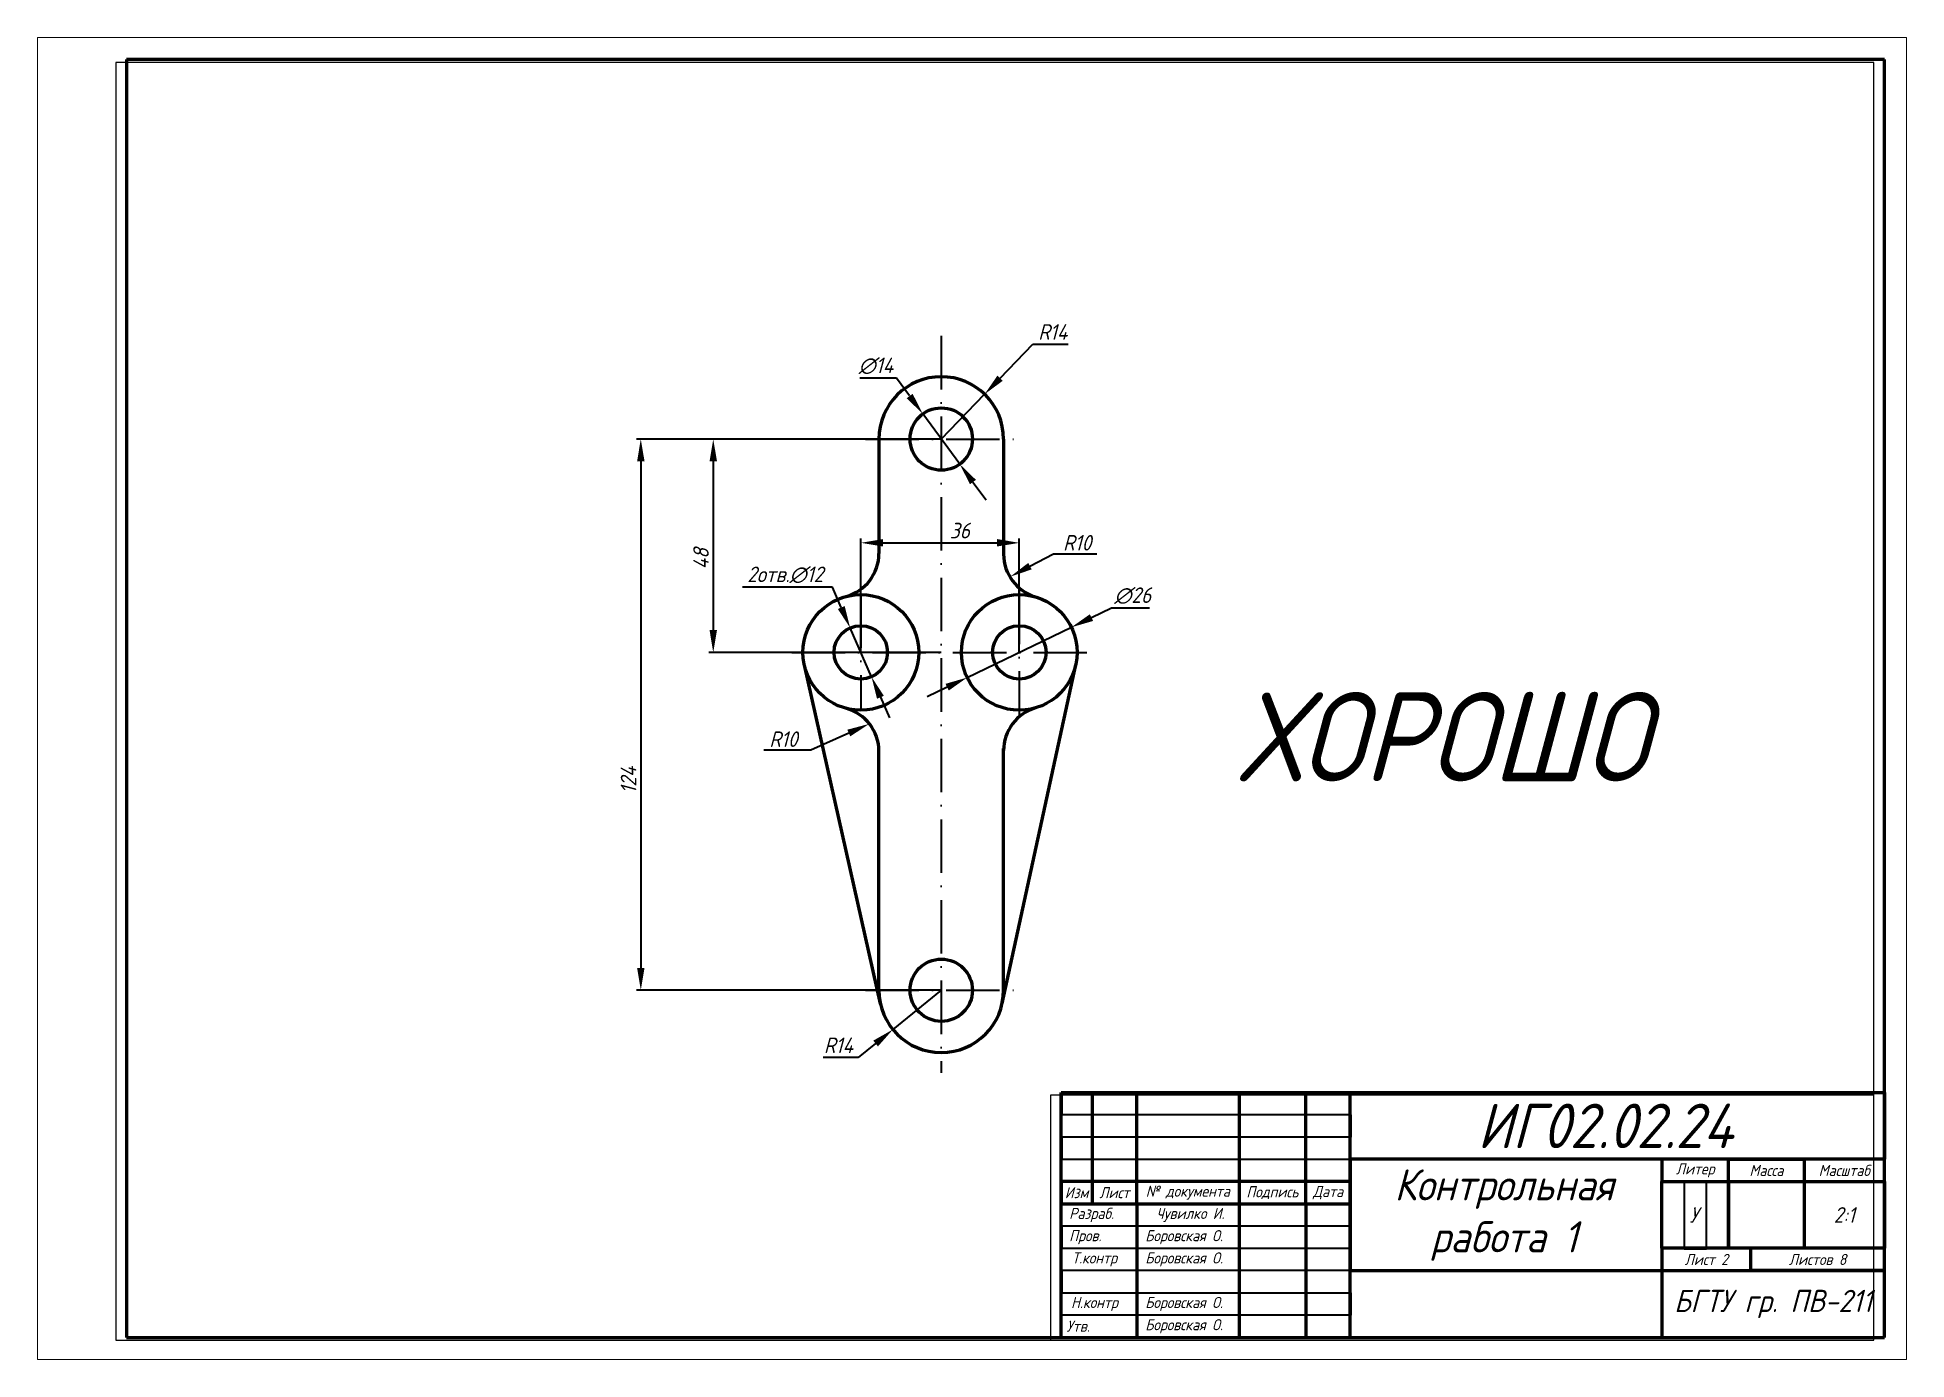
# Paper-space layout 'КР1' of a CAD drawing. Header units: millimetres. Extents: x 0 to 420, y 0 to 297.
# The model-space entities are those that its viewports show. They can reach past a viewport. Long polylines and large blocks are cut down to what shows.
import ezdxf
from ezdxf import colors
from ezdxf.entities.mleader import LeaderData, LeaderLine
from ezdxf.math import Vec2, Vec3

# ---------------------------------------------------------------- set-up
doc = ezdxf.new("R2010")
doc.units = ezdxf.units.MM
doc.header["$MEASUREMENT"] = 0
doc.linetypes.add('ACAD_ISO10W100', pattern=[18, 12, -3, 0, -3])
for name, color, linetype, lineweight in [('аннотации', 1, 'Continuous', 40), ('осевой', 4, 'ACAD_ISO10W100', 40), ('Осевые', 4, 'ACAD_ISO10W100', 30), ('основной', 7, 'Continuous', 90), ('ПРОВЕРКА', 6, 'Continuous', 106), ('тонкий', 5, 'Continuous', 40)]:
    doc.layers.add(name, color=color, linetype=linetype, lineweight=lineweight)
doc.styles.add('GOST', font='isocpeur.ttf', dxfattribs={"width": 0.9, "oblique": 15})
doc.styles.add('ГОСТ', font='isocpeur.ttf', dxfattribs={"width": 0.9, "oblique": 15})
doc.dimstyles.new('GOST', dxfattribs={"dimtxt": 3.5, "dimasz": 5, "dimexe": 1, "dimexo": 0, "dimgap": 1, "dimtad": 1, "dimtoh": 1, "dimdec": 0, "dimzin": 0, "dimdsep": 46, "dimtxsty": 'GOST', "dimcen": 0, "dimclrd": 256, "dimclre": 256, "dimclrt": 256, "dimadec": 0, "dimazin": 0, "dimtfac": 1, "dimtdec": 0, "dimtmove": 0, "dimatfit": 0, "dimfxl": 1, "dimtolj": 1, "dimtzin": 0, "dimlwd": -1, "dimlwe": -1, "dimarcsym": 0})

# ---------------------------------------------------------------- blocks, each defined once
blk = doc.blocks.new('*D26')
at = {"layer": 'Defpoints', "color": 0, "transparency": 16777216}
for p in [(723.69, -69.88), (672.45, -117.8), (723.69, -117.8)]:
    blk.add_point(p, dxfattribs=at)
at = {"layer": 'аннотации', "transparency": 16777216}
for p, q in [((723.69, -69.88), (671.45, -69.88)), ((672.45, -74.88), (672.45, -112.8)), ((723.69, -117.8), (671.45, -117.8))]:
    blk.add_line(p, q, dxfattribs=at)
for points in [[(671.62, -74.88), (673.29, -74.88), (672.45, -69.88)], [(671.62, -112.8), (673.29, -112.8), (672.45, -117.8)]]:
    blk.add_solid(points, dxfattribs=at)
at = {"layer": 'аннотации', "transparency": 16777216, "insert": (669.7, -96.77), "char_height": 3.5, "attachment_point": 5, "rotation": 90, "style": 'GOST'}
blk.add_mtext('\\A1;48', dxfattribs=at)
blk = doc.blocks.new('*D27')
at = {"layer": 'Defpoints', "color": 0, "transparency": 16777216}
for p in [(723.69, -69.88), (656.17, -193.69), (723.69, -193.69)]:
    blk.add_point(p, dxfattribs=at)
at = {"layer": 'аннотации', "transparency": 16777216}
for p, q in [((723.69, -69.88), (655.17, -69.88)), ((656.17, -74.88), (656.17, -188.69)), ((723.69, -193.69), (655.17, -193.69))]:
    blk.add_line(p, q, dxfattribs=at)
for points in [[(655.34, -74.88), (657.01, -74.88), (656.17, -69.88)], [(655.34, -188.69), (657.01, -188.69), (656.17, -193.69)]]:
    blk.add_solid(points, dxfattribs=at)
at = {"layer": 'аннотации', "transparency": 16777216, "insert": (653.42, -146.49), "char_height": 3.5, "attachment_point": 5, "rotation": 90, "style": 'GOST'}
blk.add_mtext('\\A1;124', dxfattribs=at)
blk = doc.blocks.new('*D28')
at = {"layer": 'Defpoints', "color": 0, "transparency": 16777216}
for p in [(741.22, -93.19), (705.61, -117.8), (741.22, -117.8)]:
    blk.add_point(p, dxfattribs=at)
at = {"layer": 'аннотации', "transparency": 16777216}
for p, q in [((705.61, -117.8), (705.61, -92.19)), ((741.22, -117.8), (741.22, -92.19)), ((710.61, -93.19), (736.22, -93.19))]:
    blk.add_line(p, q, dxfattribs=at)
for points in [[(710.61, -92.35), (710.61, -94.02), (705.61, -93.19)], [(736.22, -92.35), (736.22, -94.02), (741.22, -93.19)]]:
    blk.add_solid(points, dxfattribs=at)
at = {"layer": 'аннотации', "transparency": 16777216, "insert": (727.86, -90.44), "char_height": 3.5, "attachment_point": 5, "style": 'GOST'}
blk.add_mtext('\\A1;36', dxfattribs=at)
blk = doc.blocks.new('*D29')
at = {"layer": 'Defpoints', "color": 0, "transparency": 16777216}
for p in [(719.54, -64.24), (727.84, -75.52)]:
    blk.add_point(p, dxfattribs=at)
at = {"layer": 'аннотации', "transparency": 16777216}
for p, q in [((713.62, -56.19), (705.38, -56.19)), ((716.58, -60.21), (713.62, -56.19)), ((727.84, -75.52), (719.54, -64.24)), ((730.8, -79.54), (733.77, -83.57))]:
    blk.add_line(p, q, dxfattribs=at)
for points in [[(717.25, -59.72), (715.91, -60.71), (719.54, -64.24)], [(731.47, -79.05), (730.13, -80.04), (727.84, -75.52)]]:
    blk.add_solid(points, dxfattribs=at)
at = {"layer": 'аннотации', "transparency": 16777216, "insert": (709, -53.44), "char_height": 3.5, "attachment_point": 5, "style": 'GOST'}
blk.add_mtext('\\A1;∅14', dxfattribs=at)
blk = doc.blocks.new('*D30')
at = {"layer": 'Defpoints', "color": 0, "transparency": 16777216}
for p in [(703.21, -112.3), (708.01, -123.3)]:
    blk.add_point(p, dxfattribs=at)
at = {"layer": 'аннотации', "transparency": 16777216}
for p, q in [((699.21, -103.14), (679.02, -103.14)), ((701.21, -107.72), (699.21, -103.14)), ((708.01, -123.3), (703.21, -112.3)), ((710.02, -127.88), (712.02, -132.47))]:
    blk.add_line(p, q, dxfattribs=at)
for points in [[(701.98, -107.39), (700.45, -108.06), (703.21, -112.3)], [(710.78, -127.55), (709.25, -128.22), (708.01, -123.3)]]:
    blk.add_solid(points, dxfattribs=at)
at = {"layer": 'аннотации', "transparency": 16777216, "insert": (688.62, -100.39), "char_height": 3.5, "attachment_point": 5, "style": 'GOST'}
blk.add_mtext('\\A1;2отв.∅12', dxfattribs=at)
blk = doc.blocks.new('*D31')
at = {"layer": 'Defpoints', "color": 0, "transparency": 16777216}
for p in [(733.42, -59.81), (723.69, -69.88)]:
    blk.add_point(p, dxfattribs=at)
at = {"layer": 'аннотации', "transparency": 16777216}
for p, q in [((736.9, -56.22), (744.29, -48.57)), ((744.29, -48.57), (752.21, -48.57)), ((723.69, -69.88), (733.42, -59.81))]:
    blk.add_line(p, q, dxfattribs=at)
blk.add_solid([(736.3, -55.64), (737.5, -56.8), (733.42, -59.81)], dxfattribs=at)
at = {"layer": 'аннотации', "transparency": 16777216, "insert": (748.75, -45.82), "char_height": 3.5, "attachment_point": 5, "style": 'GOST'}
blk.add_mtext('\\A1;R14', dxfattribs=at)
blk = doc.blocks.new('*D32')
at = {"layer": 'Defpoints', "color": 0, "transparency": 16777216}
for p in [(723.69, -193.69), (712.82, -202.51)]:
    blk.add_point(p, dxfattribs=at)
at = {"layer": 'аннотации', "transparency": 16777216}
for p, q in [((723.69, -193.69), (712.82, -202.51)), ((708.94, -205.66), (705.05, -208.81)), ((705.05, -208.81), (697.13, -208.81))]:
    blk.add_line(p, q, dxfattribs=at)
blk.add_solid([(708.41, -205.01), (709.46, -206.31), (712.82, -202.51)], dxfattribs=at)
at = {"layer": 'аннотации', "transparency": 16777216, "insert": (700.59, -206.06), "char_height": 3.5, "attachment_point": 5, "style": 'GOST'}
blk.add_mtext('\\A1;R14', dxfattribs=at)
blk = doc.blocks.new('*D33')
at = {"layer": 'Defpoints', "color": 0, "transparency": 16777216}
for p in [(752.93, -112.16), (729.51, -123.45)]:
    blk.add_point(p, dxfattribs=at)
at = {"layer": 'аннотации', "transparency": 16777216}
for p, q in [((757.43, -109.99), (761.94, -107.81)), ((761.94, -107.81), (770.49, -107.81)), ((729.51, -123.45), (752.93, -112.16)), ((725.01, -125.62), (720.5, -127.79))]:
    blk.add_line(p, q, dxfattribs=at)
for points in [[(757.07, -109.24), (757.8, -110.74), (752.93, -112.16)], [(724.64, -124.87), (725.37, -126.37), (729.51, -123.45)]]:
    blk.add_solid(points, dxfattribs=at)
at = {"layer": 'аннотации', "transparency": 16777216, "insert": (766.71, -105.06), "char_height": 3.5, "attachment_point": 5, "style": 'GOST'}
blk.add_mtext('\\A1;∅26', dxfattribs=at)

msp = doc.modelspace()

# ---------------------------------------------------------------- linework, layer by layer
at = {"layer": 'Defpoints'}
for p, q in [((538.22, 14.73), (538.22, -272.27)), ((933.22, 14.73), (538.22, 14.73)), ((933.22, -272.27), (933.22, 14.73)), ((933.22, -217.27), (748.22, -217.27)), ((748.22, -217.27), (748.22, -272.27)), ((538.22, -272.27), (933.22, -272.27))]:
    msp.add_line(p, q, dxfattribs=at)
at = {"layer": 'осевой'}
for p, q in [((723.69, -46.73), (723.69, -212.23)), ((706.68, -69.88), (742.34, -69.88)), ((705.61, -104.81), (705.61, -130.83)), ((741.22, -103.94), (741.22, -132.36)), ((690.11, -117.8), (756.51, -117.8)), ((706.68, -193.69), (742.34, -193.69))]:
    msp.add_line(p, q, dxfattribs=at)
at = {"layer": 'Осевые'}
for p, q in [((723.69, -69.88), (706.32, -69.88)), ((705.61, -117.82), (705.61, -103.14)), ((723.69, -117.8), (697.57, -117.8)), ((697.57, -117.8), (697.57, -117.8)), ((697.57, -117.8), (697.57, -117.8))]:
    msp.add_line(p, q, dxfattribs=at)
at = {"layer": 'основной'}
for p, q in [((709.69, -69.88), (709.69, -95.58)), ((737.69, -69.88), (737.69, -95.73)), ((710.03, -196.76), (692.93, -120.65)), ((737.37, -196.67), (753.92, -120.57)), ((709.69, -193.69), (709.69, -139.97)), ((737.69, -193.69), (737.69, -139.39))]:
    msp.add_line(p, q, dxfattribs=at)
for centre, radius in [((723.69, -69.88), 7), ((705.61, -117.8), 13), ((741.22, -117.8), 13), ((705.61, -117.8), 6), ((741.22, -117.8), 6), ((723.69, -193.69), 7)]:
    msp.add_circle(centre, radius, dxfattribs=at)
for centre, radius, start, end in [((723.69, -69.88), 14, 0, 180), ((699.69, -95.58), 10, 284.923, 0), ((747.69, -95.73), 10, 180, 253.6586), ((699.69, -140.03), 10, 0, 75.077), ((747.69, -139.87), 10, 106.3414, 180), ((723.69, -193.69), 14, 180, 0)]:
    msp.add_arc(centre, radius, start, end, dxfattribs=at)

# ---------------------------------------------------------------- texts
at = {"layer": 'ПРОВЕРКА', "insert": (790.49, -126.77), "char_height": 20, "width": 125.3109, "attachment_point": 1, "style": 'GOST'}
msp.add_mtext('ХОРОШО', dxfattribs=at)

# ---------------------------------------------------------------- dimensions: what is measured, and where the dimension line sits
at = {"layer": 'аннотации'}
for center, mpoint, picture, middle in [((723.69, -69.88), (733.42, -59.81), '*D31', (748.75, -48.57)), ((723.69, -193.69), (712.82, -202.51), '*D32', (700.59, -208.81))]:
    dim = msp.add_radius_dim(center=center, mpoint=mpoint, dimstyle='GOST', dxfattribs=at)
    dim.commit()
    dim.dimension.update_dxf_attribs({"geometry": picture, "text_midpoint": middle, "dimtype": 164})
for p1, p2, picture, middle in [((727.84, -75.52), (719.54, -64.24), '*D29', (709, -56.19)), ((729.51, -123.45), (752.93, -112.16), '*D33', (766.71, -107.81))]:
    dim = msp.add_diameter_dim_2p(p1=p1, p2=p2, dimstyle='GOST', dxfattribs=at)
    dim.commit()
    dim.dimension.update_dxf_attribs({"geometry": picture, "text_midpoint": middle, "dimtype": 163})
for base, p2, picture, middle in [((656.17, -193.69), (723.69, -193.69), '*D27', (656.17, -146.49)), ((672.45, -117.8), (723.69, -117.8), '*D26', (672.45, -96.77))]:
    dim = msp.add_linear_dim(base=base, p1=(723.69, -69.88), p2=p2, angle=90, dimstyle='GOST', dxfattribs=at)
    dim.commit()
    dim.dimension.update_dxf_attribs({"geometry": picture, "text_midpoint": middle, "dimtype": 160})
dim = msp.add_linear_dim(base=(741.22, -93.19), p1=(705.61, -117.8), p2=(741.22, -117.8), dimstyle='GOST', dxfattribs=at)
dim.commit()
dim.dimension.update_dxf_attribs({"geometry": '*D28', "text_midpoint": (727.86, -93.19), "dimtype": 160})
dim = msp.add_diameter_dim_2p(p1=(708.01, -123.3), p2=(703.21, -112.3), text='2отв.<>', dimstyle='GOST', dxfattribs=at)
dim.commit()
dim.dimension.update_dxf_attribs({"geometry": '*D30', "text_midpoint": (688.62, -103.14), "dimtype": 163})

# ---------------------------------------------------------------- leaders
ml = msp.add_multileader_mtext('Standard', dxfattribs=at)
ml.set_content('R10', color=256, style='GOST')
ml.set_leader_properties(color=256, linetype='ByLayer', lineweight=-1)
ml.build(insert=Vec2(0, 0))
ml.multileader.update_dxf_attribs({"text_left_attachment_type": 6, "text_right_attachment_type": 6, "dogleg_length": 2, "arrow_head_size": 5})
ctx = ml.context
ctx.base_point, ctx.char_height, ctx.arrow_head_size, ctx.landing_gap_size, ctx.plane_origin = Vec3(750.05, -95.63), 3.5, 5, 1, Vec3(739.2, -100.79)
ctx.left_attachment, ctx.right_attachment = 6, 6
notes = []
notes.append((ctx, [(0, (1, 1, 0), (748.88, -95.63), (1, 0), 1.17, [(0, [(739.2, -100.79)], 0, [])])]))
ctx.mtext.insert, ctx.mtext.flow_direction = Vec3(751.05, -91.43), 5
ml = msp.add_multileader_mtext('Standard', dxfattribs=at)
ml.set_content('R10', color=256, style='GOST')
ml.set_leader_properties(color=256, linetype='ByLayer', lineweight=-1)
ml.build(insert=Vec2(0, 0))
ml.multileader.update_dxf_attribs({"text_left_attachment_type": 6, "text_right_attachment_type": 6, "dogleg_length": 2, "arrow_head_size": 5})
ctx = ml.context
ctx.base_point, ctx.char_height, ctx.arrow_head_size, ctx.landing_gap_size, ctx.plane_origin = Vec3(683.79, -139.75), 3.5, 5, 1, Vec3(707.47, -133.87)
ctx.left_attachment, ctx.right_attachment, ctx.text_align_type = 6, 6, 2
notes.append((ctx, [(0, (1, 1, 0), (694.39, -139.75), (-1, 0), 2, [(0, [(707.47, -133.87)], 0, [])])]))
ctx.mtext.insert, ctx.mtext.alignment, ctx.mtext.flow_direction = Vec3(691.39, -135.55), 3, 5
for ctx, leaders in notes:
    for number, flags, end, landing, length, lines in leaders:
        leader = LeaderData()
        leader.index, (leader.has_last_leader_line, leader.has_dogleg_vector, leader.attachment_direction) = number, flags
        leader.last_leader_point, leader.dogleg_vector, leader.dogleg_length = Vec3(end), Vec3(landing), length
        for number, points, colour, breaks in lines:
            line = LeaderLine()
            line.index, line.vertices, line.color, line.breaks = number, Vec3.list(points), colors.encode_raw_color(colour), breaks
            leader.lines.append(line)
        ctx.leaders.append(leader)

psp = doc.layouts.new('КР1')

# ---------------------------------------------------------------- linework, layer by layer
at = {"layer": 'основной'}
for p, q in [((415, 292), (20, 292)), ((20, 292), (20, 5)), ((415, 5), (415, 292)), ((230, 5), (230, 60)), ((230, 60), (415, 60)), ((230, 60), (230, 55)), ((230, 60), (237, 60)), ((237, 60), (237, 35)), ((247, 35), (247, 60)), ((247, 60), (270, 60)), ((270, 60), (270, 35)), ((285, 35), (285, 60)), ((295, 5), (295, 60)), ((415, 60), (415, 45)), ((295, 55), (295, 50)), ((230, 50), (230, 45)), ((365, 45), (295, 45)), ((295, 45), (295, 20)), ((295, 45), (295, 40)), ((415, 45), (365, 45)), ((365, 45), (365, 40)), ((380, 25), (380, 45)), ((380, 45), (397, 45)), ((397, 45), (397, 25)), ((295, 40), (230, 40)), ((230, 40), (230, 35)), ((365, 40), (415, 40)), ((365, 25), (365, 40)), ((365, 40), (370, 40)), ((365, 40), (370, 40)), ((375, 40), (380, 40)), ((380, 40), (380, 25)), ((415, 40), (415, 25)), ((230, 35), (295, 35)), ((237, 35), (247, 35)), ((247, 35), (247, 5)), ((270, 35), (285, 35)), ((270, 35), (270, 5)), ((285, 35), (285, 5)), ((295, 35), (295, 30)), ((230, 30), (230, 25)), ((295, 25), (295, 20)), ((415, 25), (365, 25)), ((365, 25), (365, 20)), ((370, 25), (375, 25)), ((385, 20), (385, 25)), ((230, 20), (230, 15)), ((295, 20), (365, 20)), ((365, 20), (415, 20)), ((365, 20), (365, 5)), ((415, 20), (385, 20)), ((295, 15), (295, 10)), ((20, 5), (415, 5))]:
    psp.add_line(p, q, dxfattribs=at)
at = {"layer": 'тонкий'}
for p, q in [((295, 55), (230, 55)), ((295, 50), (230, 50)), ((230, 45), (295, 45)), ((370, 40), (370, 25)), ((375, 25), (375, 40)), ((295, 30), (230, 30)), ((230, 25), (295, 25)), ((295, 20), (230, 20)), ((230, 15), (295, 15)), ((295, 10), (230, 10))]:
    psp.add_line(p, q, dxfattribs=at)

# ---------------------------------------------------------------- texts
at = {"layer": 'основной', "style": 'ГОСТ'}
for s, insert, char_height, width, attachment_point in [('ИГ02.02.24', (352.25, 52.5), 10, 50, 5), ('Контрольная работа 1', (329.54, 32.47), 7, 50, 5), ('Литер', (372.5, 42.5), 2.5, 15, 5), ('Масса', (388.5, 42.5), 2.5, 17, 5), ('Масштаб', (406, 42.5), 2.5, 18, 5), ('Изм', (233.5, 37.5), 2.5, 7, 5), ('Лист', (242, 37.5), 2.5, 10, 5), ('№ документа', (258.5, 37.5), 2.5, 23, 5), ('Подпись', (277.5, 37.5), 2.5, 15, 5), ('Дата', (290, 37.5), 2.5, 10, 5), ('\\pxql;Разраб.', (240.33, 32.5), 2.5, 17, 5), ('Чувилко И.', (259.08, 32.5), 2.5, 20.3117, 5), ('У', (372.22, 32.5), 3.5, 18, 5), ('2:1', (406, 32.5), 3.5, 18, 5), ('\\pxql;Пров.', (240.33, 27.5), 2.5, 17, 5), ('\\pxql;Боровская О.', (259.08, 27.5), 2.5, 20.3117, 5), ('Т.контр', (237.52, 22.5), 2.5, 17, 5), ('\\pxql;Боровская О.', (259.08, 22.5), 2.5, 20.3117, 5), ('Лист 2', (375, 22.5), 2.5, 20, 5), ('Листов 8', (400, 22.5), 2.5, 30, 5), ('Н.контр', (237.52, 12.5), 2.5, 17, 5), ('\\pxql;Боровская О.', (259.08, 12.5), 2.5, 20.3117, 5), ('БГТУ гр. ПВ-211 ', (390, 12.5), 5, 50, 5), ('Утв.', (231.26, 7.5), 2.5, 17, 4), ('\\pxql;Боровская О.', (259.08, 7.5), 2.5, 20.3117, 5)]:
    psp.add_mtext(s, dxfattribs=dict(at, insert=insert, char_height=char_height, width=width, attachment_point=attachment_point))

# ---------------------------------------------------------------- viewports
at = {"layer": 'основной', "view_target_point": (1272.38, 244.96)}
psp.add_viewport(center=(210, 148.5), size=(420, 297), view_center_point=(-541.79, -373.12), view_height=297, dxfattribs=at)

doc.saveas('drawing.dxf')
